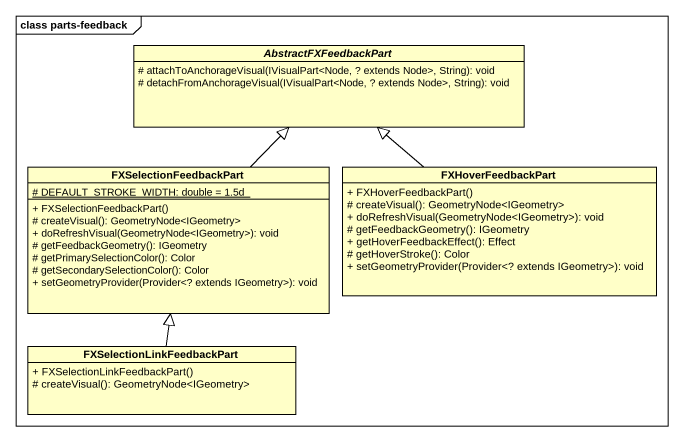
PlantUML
@startuml
mainframe class parts-feedback
hide circle
hide empty members
skinparam classAttributeIconSize 0
abstract class AbstractFXFeedbackPart #FFFFC8 {
  # attachToAnchorageVisual(IVisualPart<Node, ? extends Node>, String): void
  # detachFromAnchorageVisual(IVisualPart<Node, ? extends Node>, String): void
}
class FXSelectionFeedbackPart #FFFFC8 {
  {static} # DEFAULT_STROKE_WIDTH: double = 1.5d
  + FXSelectionFeedbackPart()
  # createVisual(): GeometryNode<IGeometry>
  + doRefreshVisual(GeometryNode<IGeometry>): void
  # getFeedbackGeometry(): IGeometry
  # getPrimarySelectionColor(): Color
  # getSecondarySelectionColor(): Color
  + setGeometryProvider(Provider<? extends IGeometry>): void
}
class FXHoverFeedbackPart #FFFFC8 {
  + FXHoverFeedbackPart()
  # createVisual(): GeometryNode<IGeometry>
  + doRefreshVisual(GeometryNode<IGeometry>): void
  # getFeedbackGeometry(): IGeometry
  + getHoverFeedbackEffect(): Effect
  # getHoverStroke(): Color
  + setGeometryProvider(Provider<? extends IGeometry>): void
}
class FXSelectionLinkFeedbackPart #FFFFC8 {
  + FXSelectionLinkFeedbackPart()
  # createVisual(): GeometryNode<IGeometry>
}
FXSelectionFeedbackPart -up-|> AbstractFXFeedbackPart
FXHoverFeedbackPart -up-|> AbstractFXFeedbackPart
FXSelectionLinkFeedbackPart -up-|> FXSelectionFeedbackPart
@enduml
